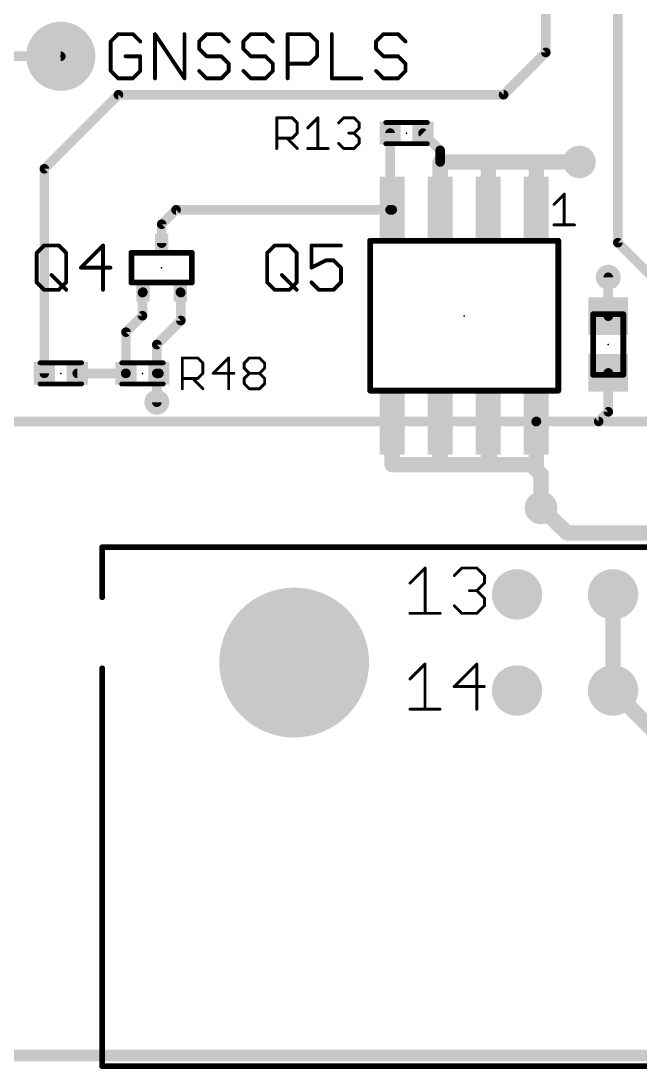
# Model space of a CAD drawing. Extents: x -18 to 144, y -21 to 125.
# Drawn here: x 28.16 to 44.53, y 0.15 to 27.86 of the extents above; entities that cross this region are included whole.
import ezdxf

# ---------------------------------------------------------------- set-up
doc = ezdxf.new("R2010")
doc.units = 0
for name, color, linetype in [('1', 251, 'CONTINUOUS'), ('15', 251, 'CONTINUOUS'), ('16', 175, 'CONTINUOUS'), ('17', 1, 'CONTINUOUS'), ('18', 82, 'CONTINUOUS'), ('2', 82, 'CONTINUOUS'), ('21', 253, 'CONTINUOUS'), ('23', 7, 'CONTINUOUS'), ('25', 253, 'CONTINUOUS'), ('27', 251, 'CONTINUOUS')]:
    doc.layers.add(name, color=color, linetype=linetype)

# ---------------------------------------------------------------- blocks, each defined once
blk = doc.blocks.new('RECT')
blk.add_solid([(-0.5, -0.5), (0.5, -0.5), (-0.5, 0.5), (0.5, 0.5)])
blk = doc.blocks.new('ROUNDP')
at = {"const_width": 0.5}
blk.add_lwpolyline([(0, -0.25, 1), (0, 0.25, 1), (0, -0.25)], format="xyb", dxfattribs=at)
blk = doc.blocks.new('ROUNDV')
at = {"const_width": 0.5}
blk.add_lwpolyline([(0, -0.25, 1), (0, 0.25, 1), (0, -0.25)], format="xyb", dxfattribs=at)

msp = doc.modelspace()

# ---------------------------------------------------------------- linework, layer by layer
at = {"layer": '1'}
for points, const_width in [([(42.037, 27.0256), (42.037, 29.464)], 0.254), ([(40.9194, 25.908), (42.037, 27.0256)], 0.254), ([(27.8892, 26.924), (29.21, 26.924)], 0.254), ([(28.775, 23.949), (30.734, 25.908)], 0.254), ([(30.734, 25.908), (40.9194, 25.908)], 0.254), ([(37.919, 24.892), (37.919, 22.866)], 0.254), ([(39.243, 24.438), (38.789, 24.892)], 0.254), ([(39.243, 24.13), (39.243, 24.438)], 0.254), ([(39.243, 22.866), (39.243, 24.13)], 0.4064), ([(39.243, 24.13), (40.513, 24.13)], 0.4064), ([(40.513, 22.866), (40.513, 24.13)], 0.4064), ([(40.513, 24.13), (41.783, 24.13)], 0.4064), ([(41.783, 22.866), (41.783, 24.13)], 0.4064), ([(41.783, 24.13), (42.926, 24.13)], 0.4064), ([(28.775, 18.542), (28.775, 23.949)], 0.254), ([(31.877, 22.485), (32.258, 22.866)], 0.254), ([(32.258, 22.866), (37.973, 22.866)], 0.254), ([(37.919, 22.866), (37.973, 22.866)], 0.254), ([(31.877, 21.9837), (31.877, 22.485)], 0.254), ([(43.688, 20.054), (43.688, 21.082)], 0.254), ([(31.369, 20.6756), (31.3817, 20.6883)], 0.254), ([(31.369, 20.066), (31.369, 20.6756)], 0.254), ([(32.385, 20.6756), (32.3723, 20.6883)], 0.254), ([(32.385, 19.939), (32.385, 20.6756)], 0.254), ([(30.934, 19.631), (31.369, 20.066)], 0.254), ([(31.75, 19.304), (32.385, 19.939)], 0.254), ([(30.934, 18.542), (30.934, 19.631)], 0.254), ([(31.75, 18.542), (31.75, 19.304)], 0.254), ([(29.645, 18.542), (30.934, 18.542)], 0.254), ([(30.934, 18.542), (30.9245, 18.542)], 0.254), ([(31.804, 18.542), (31.75, 18.542)], 0.254), ([(31.75, 18.542), (31.75, 17.78)], 0.254), ([(43.688, 18.554), (43.688, 17.526)], 0.254), ([(37.973, 17.266), (37.973, 16.129)], 0.4064), ([(39.243, 17.266), (39.243, 16.129)], 0.4064), ([(40.5384, 17.266), (40.513, 17.266)], 0.4064), ([(40.513, 17.266), (40.513, 16.129)], 0.4064), ([(40.5384, 16.129), (40.5384, 17.266)], 0.4064), ([(41.783, 16.129), (41.783, 17.266)], 0.4064), ([(43.688, 17.526), (43.434, 17.272)], 0.254), ([(41.789, 17.272), (41.783, 17.266)], 0.254), ([(43.434, 17.272), (41.789, 17.272)], 0.254), ([(37.973, 16.129), (39.243, 16.129)], 0.4064), ([(39.243, 16.129), (40.5384, 16.129)], 0.4064), ([(40.513, 16.129), (41.656, 16.129)], 0.4064), ([(41.656, 16.129), (41.783, 16.129)], 0.4064), ([(41.91, 15.875), (41.656, 16.129)], 0.4064), ([(41.91, 14.986), (41.91, 15.875)], 0.4064)]:
    msp.add_lwpolyline(points, dxfattribs=dict(at, const_width=const_width))
for points, const_width in [([(42.0819, 26.9807, 1), (41.9921, 27.0705)], 0.127), ([(29.21, 26.8605, 1), (29.21, 26.9875)], 0.127), ([(41.9735, 27.0256, 1), (42.1005, 27.0256)], 0.127), ([(30.734, 25.9715, 1), (30.734, 25.8445)], 0.127), ([(30.7789, 25.8631, 1), (30.6891, 25.9529)], 0.127), ([(40.8745, 25.9529, 1), (40.9643, 25.8631)], 0.127), ([(40.9194, 25.8445, 1), (40.9194, 25.9715)], 0.127), ([(37.9825, 24.892, 1), (37.8555, 24.892)], 0.127), ([(38.8339, 24.9369, 1), (38.7441, 24.8471)], 0.127), ([(39.3065, 24.438, 1), (39.1795, 24.438)], 0.127), ([(39.1981, 24.3931, 1), (39.2879, 24.4829)], 0.127), ([(39.3446, 24.13, 1), (39.1414, 24.13)], 0.2032), ([(39.243, 24.2316, 1), (39.243, 24.0284)], 0.2032), ([(39.1795, 24.13, 1), (39.3065, 24.13)], 0.127), ([(40.6146, 24.13, 1), (40.4114, 24.13)], 0.2032), ([(40.513, 24.2316, 1), (40.513, 24.0284)], 0.2032), ([(40.513, 24.0284, 1), (40.513, 24.2316)], 0.2032), ([(41.8846, 24.13, 1), (41.6814, 24.13)], 0.2032), ([(41.783, 24.2316, 1), (41.783, 24.0284)], 0.2032), ([(41.783, 24.0284, 1), (41.783, 24.2316)], 0.2032), ([(42.926, 24.0284, 1), (42.926, 24.2316)], 0.2032), ([(28.8385, 23.949, 1), (28.7115, 23.949)], 0.127), ([(28.7301, 23.9939, 1), (28.8199, 23.9041)], 0.127), ([(32.258, 22.9295, 1), (32.258, 22.8025)], 0.127), ([(32.3029, 22.8211, 1), (32.2131, 22.9109)], 0.127), ([(37.919, 22.9295, 1), (37.919, 22.8025)], 0.127), ([(37.8555, 22.866, 1), (37.9825, 22.866)], 0.127), ([(37.973, 22.8025, 1), (37.973, 22.9295)], 0.127), ([(37.973, 22.8025, 1), (37.973, 22.9295)], 0.127), ([(39.1414, 22.866, 1), (39.3446, 22.866)], 0.2032), ([(40.4114, 22.866, 1), (40.6146, 22.866)], 0.2032), ([(41.6814, 22.866, 1), (41.8846, 22.866)], 0.2032), ([(31.9405, 22.485, 1), (31.8135, 22.485)], 0.127), ([(31.8321, 22.5299, 1), (31.9219, 22.4401)], 0.127), ([(31.8135, 21.9837, 1), (31.9405, 21.9837)], 0.127), ([(43.7515, 21.082, 1), (43.6245, 21.082)], 0.127), ([(31.4325, 20.6756, 1), (31.3055, 20.6756)], 0.127), ([(31.3241, 20.7205, 1), (31.4139, 20.6307)], 0.127), ([(31.4266, 20.6434, 1), (31.3368, 20.7332)], 0.127), ([(32.4172, 20.7332, 1), (32.3274, 20.6434)], 0.127), ([(32.4485, 20.6756, 1), (32.3215, 20.6756)], 0.127), ([(32.3401, 20.6307, 1), (32.4299, 20.7205)], 0.127), ([(31.3055, 20.066, 1), (31.4325, 20.066)], 0.127), ([(31.4139, 20.0211, 1), (31.3241, 20.1109)], 0.127), ([(32.3215, 19.939, 1), (32.4485, 19.939)], 0.127), ([(32.4299, 19.8941, 1), (32.3401, 19.9839)], 0.127), ([(43.6245, 20.054, 1), (43.7515, 20.054)], 0.127), ([(30.9975, 19.631, 1), (30.8705, 19.631)], 0.127), ([(30.8891, 19.6759, 1), (30.9789, 19.5861)], 0.127), ([(31.8135, 19.304, 1), (31.6865, 19.304)], 0.127), ([(31.7051, 19.3489, 1), (31.7949, 19.2591)], 0.127), ([(28.7115, 18.542, 1), (28.8385, 18.542)], 0.127), ([(29.645, 18.6055, 1), (29.645, 18.4785)], 0.127), ([(30.9245, 18.6055, 1), (30.9245, 18.4785)], 0.127), ([(30.8705, 18.542, 1), (30.9975, 18.542)], 0.127), ([(30.934, 18.4785, 1), (30.934, 18.6055)], 0.127), ([(30.934, 18.4785, 1), (30.934, 18.6055)], 0.127), ([(31.75, 18.6055, 1), (31.75, 18.4785)], 0.127), ([(31.8135, 18.542, 1), (31.6865, 18.542)], 0.127), ([(31.6865, 18.542, 1), (31.8135, 18.542)], 0.127), ([(31.804, 18.4785, 1), (31.804, 18.6055)], 0.127), ([(43.7515, 18.554, 1), (43.6245, 18.554)], 0.127), ([(31.6865, 17.78, 1), (31.8135, 17.78)], 0.127), ([(38.0746, 17.266, 1), (37.8714, 17.266)], 0.2032), ([(39.3446, 17.266, 1), (39.1414, 17.266)], 0.2032), ([(40.513, 17.3676, 1), (40.513, 17.1644)], 0.2032), ([(40.6146, 17.266, 1), (40.4114, 17.266)], 0.2032), ([(40.64, 17.266, 1), (40.4368, 17.266)], 0.2032), ([(40.5384, 17.1644, 1), (40.5384, 17.3676)], 0.2032), ([(41.8846, 17.266, 1), (41.6814, 17.266)], 0.2032), ([(43.6245, 17.526, 1), (43.7515, 17.526)], 0.127), ([(43.7329, 17.4811, 1), (43.6431, 17.5709)], 0.127), ([(41.7381, 17.3109, 1), (41.8279, 17.2211)], 0.127), ([(41.789, 17.3355, 1), (41.789, 17.2085)], 0.127), ([(41.8339, 17.2271, 1), (41.7441, 17.3169)], 0.127), ([(43.3891, 17.3169, 1), (43.4789, 17.2271)], 0.127), ([(43.434, 17.2085, 1), (43.434, 17.3355)], 0.127), ([(37.973, 16.2306, 1), (37.973, 16.0274)], 0.2032), ([(37.8714, 16.129, 1), (38.0746, 16.129)], 0.2032), ([(39.243, 16.2306, 1), (39.243, 16.0274)], 0.2032), ([(39.1414, 16.129, 1), (39.3446, 16.129)], 0.2032), ([(39.243, 16.0274, 1), (39.243, 16.2306)], 0.2032), ([(40.513, 16.2306, 1), (40.513, 16.0274)], 0.2032), ([(40.4114, 16.129, 1), (40.6146, 16.129)], 0.2032), ([(40.4368, 16.129, 1), (40.64, 16.129)], 0.2032), ([(40.5384, 16.0274, 1), (40.5384, 16.2306)], 0.2032), ([(41.656, 16.2306, 1), (41.656, 16.0274)], 0.2032), ([(41.7278, 16.2008, 1), (41.5842, 16.0572)], 0.2032), ([(41.656, 16.0274, 1), (41.656, 16.2306)], 0.2032), ([(41.6814, 16.129, 1), (41.8846, 16.129)], 0.2032), ([(41.783, 16.0274, 1), (41.783, 16.2306)], 0.2032), ([(42.0116, 15.875, 1), (41.8084, 15.875)], 0.2032), ([(41.8382, 15.8032, 1), (41.9818, 15.9468)], 0.2032), ([(41.8084, 14.986, 1), (42.0116, 14.986)], 0.2032)]:
    msp.add_lwpolyline(points, format="xyb", dxfattribs=dict(at, const_width=const_width))
at = {"layer": '15'}
for points, const_width in [([(7.62, 17.272), (58.42, 17.272)], 0.254), ([(42.5958, 14.3256), (41.91, 14.986)], 0.4064), ([(53.975, 14.3256), (42.5958, 14.3256)], 0.4064)]:
    msp.add_lwpolyline(points, dxfattribs=dict(at, const_width=const_width))
at = {"layer": '15', "const_width": 0.2032}
for points in [[(41.9805, 15.0592, 1), (41.8395, 14.9128)], [(42.5958, 14.4272, 1), (42.5958, 14.224)], [(42.5253, 14.2524, 1), (42.6663, 14.3988)]]:
    msp.add_lwpolyline(points, format="xyb", dxfattribs=at)
at = {"layer": '16'}
for points, const_width in [([(43.942, 36.068), (43.942, 21.9964)], 0.254), ([(43.942, 21.9964), (48.9204, 17.018)], 0.254), ([(43.815, 10.16), (43.815, 12.7)], 0.4064), ([(45.339, 8.636), (43.815, 10.16)], 0.4064)]:
    msp.add_lwpolyline(points, dxfattribs=dict(at, const_width=const_width))
for points, const_width in [([(43.9869, 22.0413, 1), (43.8971, 21.9515)], 0.127), ([(43.8785, 21.9964, 1), (44.0055, 21.9964)], 0.127), ([(43.9166, 12.7, 1), (43.7134, 12.7)], 0.2032), ([(43.7134, 10.16, 1), (43.9166, 10.16)], 0.2032), ([(43.8868, 10.2318, 1), (43.7432, 10.0882)], 0.2032)]:
    msp.add_lwpolyline(points, format="xyb", dxfattribs=dict(at, const_width=const_width))
at = {"layer": '2', "const_width": 0.3048}
msp.add_lwpolyline([(97.282, 0.508), (0.508, 0.508)], dxfattribs=at)
at = {"layer": '21'}
for points, const_width in [([(30.7257, 27.5092), (30.5308, 27.3143)], 0.1016), ([(31.1155, 27.5092), (30.7257, 27.5092)], 0.1016), ([(31.3104, 27.3143), (31.1155, 27.5092)], 0.1016), ([(31.7002, 26.3398), (31.7002, 27.5092)], 0.1016), ([(31.7002, 27.5092), (32.4798, 26.3398)], 0.1016), ([(32.4798, 26.3398), (32.4798, 27.5092)], 0.1016), ([(33.0645, 27.5092), (32.8696, 27.3143)], 0.1016), ([(33.4543, 27.5092), (33.0645, 27.5092)], 0.1016), ([(33.6492, 27.3143), (33.4543, 27.5092)], 0.1016), ([(34.2339, 27.5092), (34.039, 27.3143)], 0.1016), ([(34.6237, 27.5092), (34.2339, 27.5092)], 0.1016), ([(34.8186, 27.3143), (34.6237, 27.5092)], 0.1016), ([(35.2084, 26.3398), (35.2084, 27.5092)], 0.1016), ([(35.2084, 27.5092), (35.7931, 27.5092)], 0.1016), ([(35.7931, 27.5092), (35.988, 27.3143)], 0.1016), ([(36.3778, 27.5092), (36.3778, 26.3398)], 0.1016), ([(37.7421, 27.5092), (37.5472, 27.3143)], 0.1016), ([(38.1319, 27.5092), (37.7421, 27.5092)], 0.1016), ([(38.3268, 27.3143), (38.1319, 27.5092)], 0.1016), ([(30.5308, 27.3143), (30.5308, 26.5347)], 0.1016), ([(32.8696, 27.3143), (32.8696, 27.1194)], 0.1016), ([(32.8696, 27.1194), (33.0645, 26.9245)], 0.1016), ([(34.039, 27.3143), (34.039, 27.1194)], 0.1016), ([(34.039, 27.1194), (34.2339, 26.9245)], 0.1016), ([(35.988, 27.3143), (35.988, 26.9245)], 0.1016), ([(37.5472, 27.3143), (37.5472, 27.1194)], 0.1016), ([(37.5472, 27.1194), (37.7421, 26.9245)], 0.1016), ([(31.3104, 26.9245), (30.9206, 26.9245)], 0.1016), ([(31.3104, 26.5347), (31.3104, 26.9245)], 0.1016), ([(33.0645, 26.9245), (33.4543, 26.9245)], 0.1016), ([(33.4543, 26.9245), (33.6492, 26.7296)], 0.1016), ([(34.2339, 26.9245), (34.6237, 26.9245)], 0.1016), ([(34.6237, 26.9245), (34.8186, 26.7296)], 0.1016), ([(35.988, 26.9245), (35.7931, 26.7296)], 0.1016), ([(37.7421, 26.9245), (38.1319, 26.9245)], 0.1016), ([(38.1319, 26.9245), (38.3268, 26.7296)], 0.1016), ([(33.6492, 26.7296), (33.6492, 26.5347)], 0.1016), ([(34.8186, 26.7296), (34.8186, 26.5347)], 0.1016), ([(35.7931, 26.7296), (35.2084, 26.7296)], 0.1016), ([(38.3268, 26.7296), (38.3268, 26.5347)], 0.1016), ([(30.5308, 26.5347), (30.7257, 26.3398)], 0.1016), ([(30.7257, 26.3398), (31.1155, 26.3398)], 0.1016), ([(31.1155, 26.3398), (31.3104, 26.5347)], 0.1016), ([(33.0645, 26.3398), (32.8696, 26.5347)], 0.1016), ([(33.4543, 26.3398), (33.0645, 26.3398)], 0.1016), ([(33.6492, 26.5347), (33.4543, 26.3398)], 0.1016), ([(34.2339, 26.3398), (34.039, 26.5347)], 0.1016), ([(34.6237, 26.3398), (34.2339, 26.3398)], 0.1016), ([(34.8186, 26.5347), (34.6237, 26.3398)], 0.1016), ([(36.3778, 26.3398), (37.1574, 26.3398)], 0.1016), ([(37.7421, 26.3398), (37.5472, 26.5347)], 0.1016), ([(38.1319, 26.3398), (37.7421, 26.3398)], 0.1016), ([(38.3268, 26.5347), (38.1319, 26.3398)], 0.1016), ([(37.804, 25.172), (38.904, 25.172)], 0.127), ([(37.804, 24.612), (38.904, 24.612)], 0.127), ([(42.2529, 23.0086), (42.5241, 23.2798)], 0.0762), ([(42.5241, 23.2798), (42.5241, 22.4663)], 0.0762), ([(42.2529, 22.4663), (42.7952, 22.4663)], 0.0762), ([(37.3888, 22.0472), (37.3888, 18.0848)], 0.1524), ([(42.3672, 22.0472), (37.3888, 22.0472)], 0.1524), ([(42.3672, 18.0848), (42.3672, 22.0472)], 0.1524), ([(32.6771, 21.7297), (31.0769, 21.7297)], 0.1524), ([(31.0769, 21.7297), (31.0769, 20.9423)], 0.1524), ([(32.6771, 20.9423), (32.6771, 21.7297)], 0.1524), ([(31.0769, 20.9423), (32.6771, 20.9423)], 0.1524), ([(44.088, 20.104), (43.288, 20.104)], 0.1524), ([(43.288, 20.104), (43.288, 18.504)], 0.1524), ([(44.088, 18.504), (44.088, 20.104)], 0.1524), ([(29.76, 18.822), (28.66, 18.822)], 0.127), ([(31.919, 18.822), (30.819, 18.822)], 0.127), ([(43.288, 18.504), (44.088, 18.504)], 0.1524), ([(29.76, 18.262), (28.66, 18.262)], 0.127), ([(31.919, 18.262), (30.819, 18.262)], 0.127), ([(37.3888, 18.0848), (42.3672, 18.0848)], 0.1524), ([(67.4878, 13.9446), (30.3022, 13.9446)], 0.1524), ([(30.3022, 13.9446), (30.3022, 12.6238)], 0.1524), ([(38.4446, 12.9972), (38.8437, 13.3962)], 0.0762), ([(38.8437, 13.3962), (38.8437, 12.1991)], 0.0762), ([(39.6162, 13.1967), (39.8157, 13.3962)], 0.0762), ([(39.8157, 13.3962), (40.2147, 13.3962)], 0.0762), ([(40.2147, 13.3962), (40.4142, 13.1967)], 0.0762), ([(40.4142, 12.9972), (40.2147, 12.7977)], 0.0762), ([(40.4142, 13.1967), (40.4142, 12.9972)], 0.0762), ([(40.2147, 12.7977), (40.0152, 12.7977)], 0.0762), ([(40.2147, 12.7977), (40.4142, 12.5981)], 0.0762), ([(40.4142, 12.5981), (40.4142, 12.3986)], 0.0762), ([(38.4446, 12.1991), (39.2427, 12.1991)], 0.0762), ([(39.8157, 12.1991), (39.6162, 12.3986)], 0.0762), ([(40.2147, 12.1991), (39.8157, 12.1991)], 0.0762), ([(40.4142, 12.3986), (40.2147, 12.1991)], 0.0762), ([(30.3022, 10.7442), (30.3022, 0.2286)], 0.1524), ([(38.4433, 10.4614), (38.8417, 10.8598)], 0.0762), ([(38.8417, 10.8598), (38.8417, 9.6645)], 0.0762), ([(40.2108, 10.8598), (39.6131, 10.2621)], 0.0762), ([(40.2108, 9.6645), (40.2108, 10.8598)], 0.0762), ([(39.6131, 10.2621), (40.41, 10.2621)], 0.0762), ([(38.4433, 9.6645), (39.2402, 9.6645)], 0.0762), ([(30.3022, 0.2286), (67.4878, 0.2286)], 0.1524)]:
    msp.add_lwpolyline(points, dxfattribs=dict(at, const_width=const_width))
for points, const_width in [([(30.7257, 27.5346, 1), (30.7257, 27.4838)], 0.0508), ([(30.7437, 27.4912, 1), (30.7077, 27.5272)], 0.0508), ([(31.1335, 27.5272, 1), (31.0975, 27.4912)], 0.0508), ([(31.1155, 27.4838, 1), (31.1155, 27.5346)], 0.0508), ([(31.7256, 27.5092, 1), (31.6748, 27.5092)], 0.0508), ([(31.7213, 27.5233, 1), (31.6791, 27.4951)], 0.0508), ([(32.5052, 27.5092, 1), (32.4544, 27.5092)], 0.0508), ([(33.0645, 27.5346, 1), (33.0645, 27.4838)], 0.0508), ([(33.0825, 27.4912, 1), (33.0465, 27.5272)], 0.0508), ([(33.4723, 27.5272, 1), (33.4363, 27.4912)], 0.0508), ([(33.4543, 27.4838, 1), (33.4543, 27.5346)], 0.0508), ([(34.2339, 27.5346, 1), (34.2339, 27.4838)], 0.0508), ([(34.2518, 27.4912, 1), (34.2159, 27.5272)], 0.0508), ([(34.6416, 27.5272, 1), (34.6057, 27.4912)], 0.0508), ([(34.6237, 27.4838, 1), (34.6237, 27.5346)], 0.0508), ([(35.2338, 27.5092, 1), (35.183, 27.5092)], 0.0508), ([(35.2084, 27.5346, 1), (35.2084, 27.4838)], 0.0508), ([(35.811, 27.5272, 1), (35.7751, 27.4912)], 0.0508), ([(35.7931, 27.4838, 1), (35.7931, 27.5346)], 0.0508), ([(36.4032, 27.5092, 1), (36.3524, 27.5092)], 0.0508), ([(37.7421, 27.5346, 1), (37.7421, 27.4838)], 0.0508), ([(37.76, 27.4912, 1), (37.7241, 27.5272)], 0.0508), ([(38.1498, 27.5272, 1), (38.1139, 27.4912)], 0.0508), ([(38.1319, 27.4838, 1), (38.1319, 27.5346)], 0.0508), ([(30.5128, 27.3323, 1), (30.5488, 27.2963)], 0.0508), ([(30.5562, 27.3143, 1), (30.5054, 27.3143)], 0.0508), ([(31.2924, 27.2963, 1), (31.3284, 27.3323)], 0.0508), ([(32.8516, 27.3323, 1), (32.8876, 27.2963)], 0.0508), ([(32.8876, 27.1374, 1), (32.8516, 27.1014)], 0.0508), ([(32.895, 27.3143, 1), (32.8442, 27.3143)], 0.0508), ([(33.6312, 27.2963, 1), (33.6672, 27.3323)], 0.0508), ([(34.021, 27.3323, 1), (34.057, 27.2963)], 0.0508), ([(34.057, 27.1374, 1), (34.021, 27.1014)], 0.0508), ([(34.0644, 27.3143, 1), (34.0136, 27.3143)], 0.0508), ([(34.8006, 27.2963, 1), (34.8365, 27.3323)], 0.0508), ([(36.0134, 27.3143, 1), (35.9626, 27.3143)], 0.0508), ([(35.97, 27.2963, 1), (36.0059, 27.3323)], 0.0508), ([(37.5292, 27.3323, 1), (37.5651, 27.2963)], 0.0508), ([(37.5651, 27.1374, 1), (37.5292, 27.1014)], 0.0508), ([(37.5726, 27.3143, 1), (37.5218, 27.3143)], 0.0508), ([(38.3088, 27.2963, 1), (38.3447, 27.3323)], 0.0508), ([(30.9206, 26.9499, 1), (30.9206, 26.8991)], 0.0508), ([(31.3358, 26.9245, 1), (31.285, 26.9245)], 0.0508), ([(31.3104, 26.8991, 1), (31.3104, 26.9499)], 0.0508), ([(32.8442, 27.1194, 1), (32.895, 27.1194)], 0.0508), ([(33.0645, 26.9499, 1), (33.0645, 26.8991)], 0.0508), ([(33.0465, 26.9065, 1), (33.0825, 26.9425)], 0.0508), ([(33.4723, 26.9425, 1), (33.4363, 26.9065)], 0.0508), ([(33.4543, 26.8991, 1), (33.4543, 26.9499)], 0.0508), ([(34.0136, 27.1194, 1), (34.0644, 27.1194)], 0.0508), ([(34.2339, 26.9499, 1), (34.2339, 26.8991)], 0.0508), ([(34.2159, 26.9065, 1), (34.2518, 26.9425)], 0.0508), ([(34.6416, 26.9425, 1), (34.6057, 26.9065)], 0.0508), ([(34.6237, 26.8991, 1), (34.6237, 26.9499)], 0.0508), ([(35.9626, 26.9245, 1), (36.0134, 26.9245)], 0.0508), ([(36.0059, 26.9065, 1), (35.97, 26.9425)], 0.0508), ([(37.5218, 27.1194, 1), (37.5726, 27.1194)], 0.0508), ([(37.7421, 26.9499, 1), (37.7421, 26.8991)], 0.0508), ([(37.7241, 26.9065, 1), (37.76, 26.9425)], 0.0508), ([(38.1498, 26.9425, 1), (38.1139, 26.9065)], 0.0508), ([(38.1319, 26.8991, 1), (38.1319, 26.9499)], 0.0508), ([(33.6746, 26.7296, 1), (33.6238, 26.7296)], 0.0508), ([(33.6312, 26.7116, 1), (33.6672, 26.7476)], 0.0508), ([(34.844, 26.7296, 1), (34.7932, 26.7296)], 0.0508), ([(34.8006, 26.7116, 1), (34.8365, 26.7476)], 0.0508), ([(35.2084, 26.755, 1), (35.2084, 26.7042)], 0.0508), ([(35.7751, 26.7476, 1), (35.811, 26.7116)], 0.0508), ([(35.7931, 26.7042, 1), (35.7931, 26.755)], 0.0508), ([(38.3522, 26.7296, 1), (38.3014, 26.7296)], 0.0508), ([(38.3088, 26.7116, 1), (38.3447, 26.7476)], 0.0508), ([(30.5488, 26.5527, 1), (30.5128, 26.5167)], 0.0508), ([(30.5054, 26.5347, 1), (30.5562, 26.5347)], 0.0508), ([(30.7257, 26.3652, 1), (30.7257, 26.3144)], 0.0508), ([(30.7077, 26.3218, 1), (30.7437, 26.3578)], 0.0508), ([(31.0975, 26.3578, 1), (31.1335, 26.3218)], 0.0508), ([(31.1155, 26.3144, 1), (31.1155, 26.3652)], 0.0508), ([(31.285, 26.5347, 1), (31.3358, 26.5347)], 0.0508), ([(31.3284, 26.5167, 1), (31.2924, 26.5527)], 0.0508), ([(31.6748, 26.3398, 1), (31.7256, 26.3398)], 0.0508), ([(32.4544, 26.3398, 1), (32.5052, 26.3398)], 0.0508), ([(32.4587, 26.3257, 1), (32.5009, 26.3539)], 0.0508), ([(32.8876, 26.5527, 1), (32.8516, 26.5167)], 0.0508), ([(33.0645, 26.3652, 1), (33.0645, 26.3144)], 0.0508), ([(33.0465, 26.3218, 1), (33.0825, 26.3578)], 0.0508), ([(33.4363, 26.3578, 1), (33.4723, 26.3218)], 0.0508), ([(33.4543, 26.3144, 1), (33.4543, 26.3652)], 0.0508), ([(33.6238, 26.5347, 1), (33.6746, 26.5347)], 0.0508), ([(33.6672, 26.5167, 1), (33.6312, 26.5527)], 0.0508), ([(34.057, 26.5527, 1), (34.021, 26.5167)], 0.0508), ([(34.2339, 26.3652, 1), (34.2339, 26.3144)], 0.0508), ([(34.2159, 26.3218, 1), (34.2518, 26.3578)], 0.0508), ([(34.6057, 26.3578, 1), (34.6416, 26.3218)], 0.0508), ([(34.6237, 26.3144, 1), (34.6237, 26.3652)], 0.0508), ([(34.7932, 26.5347, 1), (34.844, 26.5347)], 0.0508), ([(34.8365, 26.5167, 1), (34.8006, 26.5527)], 0.0508), ([(35.183, 26.3398, 1), (35.2338, 26.3398)], 0.0508), ([(36.3778, 26.3652, 1), (36.3778, 26.3144)], 0.0508), ([(36.3524, 26.3398, 1), (36.4032, 26.3398)], 0.0508), ([(37.1574, 26.3144, 1), (37.1574, 26.3652)], 0.0508), ([(37.5651, 26.5527, 1), (37.5292, 26.5167)], 0.0508), ([(37.7421, 26.3652, 1), (37.7421, 26.3144)], 0.0508), ([(37.7241, 26.3218, 1), (37.76, 26.3578)], 0.0508), ([(38.1139, 26.3578, 1), (38.1498, 26.3218)], 0.0508), ([(38.1319, 26.3144, 1), (38.1319, 26.3652)], 0.0508), ([(38.3014, 26.5347, 1), (38.3522, 26.5347)], 0.0508), ([(38.3447, 26.5167, 1), (38.3088, 26.5527)], 0.0508), ([(37.804, 25.2037, 1), (37.804, 25.1403)], 0.0635), ([(38.904, 25.1403, 1), (38.904, 25.2037)], 0.0635), ([(37.804, 24.6438, 1), (37.804, 24.5803)], 0.0635), ([(38.904, 24.5803, 1), (38.904, 24.6438)], 0.0635), ([(42.5431, 23.2798, 1), (42.505, 23.2798)], 0.0381), ([(42.5375, 23.2663, 1), (42.5106, 23.2933)], 0.0381), ([(42.2394, 23.0221, 1), (42.2664, 22.9952)], 0.0381), ([(42.2529, 22.4854, 1), (42.2529, 22.4473)], 0.0381), ([(42.505, 22.4663, 1), (42.5431, 22.4663)], 0.0381), ([(42.7952, 22.4473, 1), (42.7952, 22.4854)], 0.0381), ([(37.4269, 22.0472, 1), (37.3507, 22.0472)], 0.0762), ([(37.3888, 22.0853, 1), (37.3888, 22.0091)], 0.0762), ([(42.4053, 22.0472, 1), (42.3291, 22.0472)], 0.0762), ([(42.3672, 22.0091, 1), (42.3672, 22.0853)], 0.0762), ([(31.0769, 21.7678, 1), (31.0769, 21.6916)], 0.0762), ([(31.115, 21.7297, 1), (31.0388, 21.7297)], 0.0762), ([(32.7152, 21.7297, 1), (32.639, 21.7297)], 0.0762), ([(32.6771, 21.6916, 1), (32.6771, 21.7678)], 0.0762), ([(31.0769, 20.9804, 1), (31.0769, 20.9042)], 0.0762), ([(31.0388, 20.9423, 1), (31.115, 20.9423)], 0.0762), ([(32.639, 20.9423, 1), (32.7152, 20.9423)], 0.0762), ([(32.6771, 20.9042, 1), (32.6771, 20.9804)], 0.0762), ([(43.288, 20.1421, 1), (43.288, 20.0659)], 0.0762), ([(43.3261, 20.104, 1), (43.2499, 20.104)], 0.0762), ([(44.1261, 20.104, 1), (44.0499, 20.104)], 0.0762), ([(44.088, 20.0659, 1), (44.088, 20.1421)], 0.0762), ([(28.66, 18.8537, 1), (28.66, 18.7903)], 0.0635), ([(29.76, 18.7903, 1), (29.76, 18.8537)], 0.0635), ([(30.819, 18.8537, 1), (30.819, 18.7903)], 0.0635), ([(31.919, 18.7903, 1), (31.919, 18.8537)], 0.0635), ([(43.288, 18.5421, 1), (43.288, 18.4659)], 0.0762), ([(44.088, 18.4659, 1), (44.088, 18.5421)], 0.0762), ([(28.66, 18.2937, 1), (28.66, 18.2303)], 0.0635), ([(29.76, 18.2303, 1), (29.76, 18.2937)], 0.0635), ([(30.819, 18.2937, 1), (30.819, 18.2303)], 0.0635), ([(31.919, 18.2303, 1), (31.919, 18.2937)], 0.0635), ([(43.2499, 18.504, 1), (43.3261, 18.504)], 0.0762), ([(44.0499, 18.504, 1), (44.1261, 18.504)], 0.0762), ([(37.3888, 18.1229, 1), (37.3888, 18.0467)], 0.0762), ([(37.3507, 18.0848, 1), (37.4269, 18.0848)], 0.0762), ([(42.3291, 18.0848, 1), (42.4053, 18.0848)], 0.0762), ([(42.3672, 18.0467, 1), (42.3672, 18.1229)], 0.0762), ([(30.3022, 13.9827, 1), (30.3022, 13.9065)], 0.0762), ([(30.3403, 13.9446, 1), (30.2641, 13.9446)], 0.0762), ([(38.8627, 13.3962, 1), (38.8246, 13.3962)], 0.0381), ([(38.8571, 13.3828, 1), (38.8302, 13.4097)], 0.0381), ([(39.8157, 13.4153, 1), (39.8157, 13.3772)], 0.0381), ([(39.8291, 13.3828, 1), (39.8022, 13.4097)], 0.0381), ([(40.2282, 13.4097, 1), (40.2012, 13.3828)], 0.0381), ([(40.2147, 13.3772, 1), (40.2147, 13.4153)], 0.0381), ([(38.4311, 13.0107, 1), (38.4581, 12.9837)], 0.0381), ([(39.6027, 13.2102, 1), (39.6296, 13.1832)], 0.0381), ([(40.4333, 13.1967, 1), (40.3952, 13.1967)], 0.0381), ([(40.4008, 13.1832, 1), (40.4277, 13.2102)], 0.0381), ([(40.4277, 12.9837, 1), (40.4008, 13.0107)], 0.0381), ([(40.0152, 12.8167, 1), (40.0152, 12.7786)], 0.0381), ([(40.2282, 12.8111, 1), (40.2012, 12.7842)], 0.0381), ([(40.2012, 12.8111, 1), (40.2282, 12.7842)], 0.0381), ([(40.2147, 12.7786, 1), (40.2147, 12.8167)], 0.0381), ([(40.3952, 12.9972, 1), (40.4333, 12.9972)], 0.0381), ([(30.2641, 12.6238, 1), (30.3403, 12.6238)], 0.0762), ([(40.4333, 12.5981, 1), (40.3952, 12.5981)], 0.0381), ([(40.4008, 12.5847, 1), (40.4277, 12.6116)], 0.0381), ([(38.4446, 12.2181, 1), (38.4446, 12.18)], 0.0381), ([(38.8246, 12.1991, 1), (38.8627, 12.1991)], 0.0381), ([(39.2427, 12.18, 1), (39.2427, 12.2181)], 0.0381), ([(39.6296, 12.4121, 1), (39.6027, 12.3851)], 0.0381), ([(39.8157, 12.2181, 1), (39.8157, 12.18)], 0.0381), ([(39.8022, 12.1856, 1), (39.8291, 12.2126)], 0.0381), ([(40.2012, 12.2126, 1), (40.2282, 12.1856)], 0.0381), ([(40.2147, 12.18, 1), (40.2147, 12.2181)], 0.0381), ([(40.3952, 12.3986, 1), (40.4333, 12.3986)], 0.0381), ([(40.4277, 12.3851, 1), (40.4008, 12.4121)], 0.0381), ([(30.3403, 10.7442, 1), (30.2641, 10.7442)], 0.0762), ([(38.8608, 10.8598, 1), (38.8227, 10.8598)], 0.0381), ([(38.8552, 10.8463, 1), (38.8282, 10.8733)], 0.0381), ([(40.2299, 10.8598, 1), (40.1918, 10.8598)], 0.0381), ([(40.2243, 10.8463, 1), (40.1973, 10.8733)], 0.0381), ([(38.4298, 10.4748, 1), (38.4567, 10.4479)], 0.0381), ([(39.6131, 10.2812, 1), (39.6131, 10.2431)], 0.0381), ([(39.5997, 10.2756, 1), (39.6266, 10.2487)], 0.0381), ([(40.41, 10.2431, 1), (40.41, 10.2812)], 0.0381), ([(38.4433, 9.6835, 1), (38.4433, 9.6454)], 0.0381), ([(39.2402, 9.6454, 1), (39.2402, 9.6835)], 0.0381), ([(38.8227, 9.6645, 1), (38.8608, 9.6645)], 0.0381), ([(40.1918, 9.6645, 1), (40.2299, 9.6645)], 0.0381), ([(30.3022, 0.2667, 1), (30.3022, 0.1905)], 0.0762), ([(30.2641, 0.2286, 1), (30.3403, 0.2286)], 0.0762)]:
    msp.add_lwpolyline(points, format="xyb", dxfattribs=dict(at, const_width=const_width))
at = {"layer": '23'}
for p in [(29.21, 26.924), (38.354, 24.892), (31.877, 21.336), (39.878, 20.066), (43.688, 19.304), (29.21, 18.542), (31.369, 18.542)]:
    msp.add_point(p, dxfattribs=at)
at = {"layer": '25', "const_width": 0.0381}
for points in [[(34.9394, 25.2991, 1), (34.9013, 25.2991)], [(34.9204, 25.3181, 1), (34.9204, 25.28)], [(35.3406, 25.3126, 1), (35.3136, 25.2856)], [(35.3271, 25.28, 1), (35.3271, 25.3181)], [(36.0292, 25.2991, 1), (35.9911, 25.2991)], [(36.0236, 25.2856, 1), (35.9966, 25.3126)], [(36.6931, 25.3181, 1), (36.6931, 25.28)], [(36.7066, 25.2856, 1), (36.6796, 25.3126)], [(36.9777, 25.3126, 1), (36.9508, 25.2856)], [(36.9643, 25.28, 1), (36.9643, 25.3181)], [(35.4817, 25.1635, 1), (35.4436, 25.1635)], [(35.4492, 25.15, 1), (35.4762, 25.177)], [(35.7255, 25.0414, 1), (35.7524, 25.0145)], [(36.544, 25.177, 1), (36.571, 25.15)], [(37.1189, 25.1635, 1), (37.0808, 25.1635)], [(37.0808, 25.0279, 1), (37.1189, 25.0279)], [(37.0864, 25.15, 1), (37.1133, 25.177)], [(37.1133, 25.0145, 1), (37.0864, 25.0414)], [(34.9204, 24.7758, 1), (34.9204, 24.7377)], [(35.205, 24.7702, 1), (35.1781, 24.7433)], [(35.3136, 24.7702, 1), (35.3406, 24.7433)], [(35.3271, 24.7377, 1), (35.3271, 24.7758)], [(35.4436, 24.8923, 1), (35.4817, 24.8923)], [(35.4762, 24.8789, 1), (35.4492, 24.9058)], [(36.571, 24.6347, 1), (36.544, 24.6077)], [(36.8287, 24.9114, 1), (36.8287, 24.8733)], [(36.9777, 24.9058, 1), (36.9508, 24.8789)], [(36.9508, 24.9058, 1), (36.9777, 24.8789)], [(36.9643, 24.8733, 1), (36.9643, 24.9114)], [(37.1189, 24.7568, 1), (37.0808, 24.7568)], [(37.0864, 24.7433, 1), (37.1133, 24.7702)], [(37.1133, 24.6077, 1), (37.0864, 24.6347)], [(34.9013, 24.4856, 1), (34.9394, 24.4856)], [(35.4492, 24.4721, 1), (35.4762, 24.4991)], [(35.7389, 24.5047, 1), (35.7389, 24.4666)], [(35.9911, 24.4856, 1), (36.0292, 24.4856)], [(36.2813, 24.4666, 1), (36.2813, 24.5047)], [(36.6931, 24.5047, 1), (36.6931, 24.4666)], [(36.6796, 24.4721, 1), (36.7066, 24.4991)], [(36.9508, 24.4991, 1), (36.9777, 24.4721)], [(36.9643, 24.4666, 1), (36.9643, 24.5047)], [(37.0808, 24.6212, 1), (37.1189, 24.6212)], [(32.4421, 18.9491, 1), (32.404, 18.9491)], [(32.4231, 18.9681, 1), (32.4231, 18.93)], [(32.8433, 18.9626, 1), (32.8164, 18.9356)], [(32.8298, 18.93, 1), (32.8298, 18.9681)], [(32.9845, 18.8135, 1), (32.9464, 18.8135)], [(32.952, 18.8, 1), (32.9789, 18.827)], [(33.6675, 18.9491, 1), (33.6294, 18.9491)], [(33.6619, 18.9356, 1), (33.635, 18.9626)], [(34.0468, 18.827, 1), (34.0737, 18.8)], [(34.0793, 18.8135, 1), (34.0412, 18.8135)], [(34.1958, 18.9681, 1), (34.1958, 18.93)], [(34.2093, 18.9356, 1), (34.1824, 18.9626)], [(34.4805, 18.9626, 1), (34.4535, 18.9356)], [(34.467, 18.93, 1), (34.467, 18.9681)], [(34.6216, 18.8135, 1), (34.5835, 18.8135)], [(34.5891, 18.8, 1), (34.6161, 18.827)], [(32.9789, 18.5289, 1), (32.952, 18.5558)], [(33.2417, 18.5614, 1), (33.2417, 18.5233)], [(33.2282, 18.5558, 1), (33.2551, 18.5289)], [(33.784, 18.5233, 1), (33.784, 18.5614)], [(34.0737, 18.6914, 1), (34.0468, 18.6645)], [(34.0412, 18.6779, 1), (34.0793, 18.6779)], [(34.1958, 18.5614, 1), (34.1958, 18.5233)], [(34.2093, 18.5289, 1), (34.1824, 18.5558)], [(34.1824, 18.5289, 1), (34.2093, 18.5558)], [(34.4805, 18.5558, 1), (34.4535, 18.5289)], [(34.4535, 18.5558, 1), (34.4805, 18.5289)], [(34.467, 18.5233, 1), (34.467, 18.5614)], [(34.5835, 18.6779, 1), (34.6216, 18.6779)], [(34.6161, 18.6645, 1), (34.5891, 18.6914)], [(32.4231, 18.4258, 1), (32.4231, 18.3877)], [(32.7077, 18.4202, 1), (32.6808, 18.3933)], [(32.8164, 18.4202, 1), (32.8433, 18.3933)], [(32.8298, 18.3877, 1), (32.8298, 18.4258)], [(32.9464, 18.5423, 1), (32.9845, 18.5423)], [(34.0737, 18.2847, 1), (34.0468, 18.2577)], [(34.0793, 18.4068, 1), (34.0412, 18.4068)], [(34.0468, 18.4202, 1), (34.0737, 18.3933)], [(34.0412, 18.2712, 1), (34.0793, 18.2712)], [(34.6216, 18.4068, 1), (34.5835, 18.4068)], [(34.5835, 18.2712, 1), (34.6216, 18.2712)], [(34.5891, 18.3933, 1), (34.6161, 18.4202)], [(34.6161, 18.2577, 1), (34.5891, 18.2847)], [(32.404, 18.1356, 1), (32.4421, 18.1356)], [(32.952, 18.1221, 1), (32.9789, 18.1491)], [(33.6294, 18.1356, 1), (33.6675, 18.1356)], [(34.1958, 18.1547, 1), (34.1958, 18.1166)], [(34.1824, 18.1221, 1), (34.2093, 18.1491)], [(34.4535, 18.1491, 1), (34.4805, 18.1221)], [(34.467, 18.1166, 1), (34.467, 18.1547)]]:
    msp.add_lwpolyline(points, format="xyb", dxfattribs=at)
at = {"layer": '25', "const_width": 0.0762}
for points in [[(34.9204, 24.4856), (34.9204, 25.2991)], [(34.9204, 25.2991), (35.3271, 25.2991)], [(35.3271, 25.2991), (35.4627, 25.1635)], [(35.7389, 25.0279), (36.0101, 25.2991)], [(36.0101, 25.2991), (36.0101, 24.4856)], [(36.5575, 25.1635), (36.6931, 25.2991)], [(36.6931, 25.2991), (36.9643, 25.2991)], [(36.9643, 25.2991), (37.0998, 25.1635)], [(35.4627, 25.1635), (35.4627, 24.8923)], [(37.0998, 25.0279), (36.9643, 24.8923)], [(37.0998, 25.1635), (37.0998, 25.0279)], [(35.3271, 24.7568), (34.9204, 24.7568)], [(35.1915, 24.7568), (35.4627, 24.4856)], [(35.4627, 24.8923), (35.3271, 24.7568)], [(36.6931, 24.4856), (36.5575, 24.6212)], [(36.9643, 24.8923), (36.8287, 24.8923)], [(36.9643, 24.8923), (37.0998, 24.7568)], [(37.0998, 24.6212), (36.9643, 24.4856)], [(37.0998, 24.7568), (37.0998, 24.6212)], [(35.7389, 24.4856), (36.2813, 24.4856)], [(36.9643, 24.4856), (36.6931, 24.4856)], [(32.4231, 18.1356), (32.4231, 18.9491)], [(32.4231, 18.9491), (32.8298, 18.9491)], [(32.8298, 18.9491), (32.9654, 18.8135)], [(32.9654, 18.8135), (32.9654, 18.5423)], [(33.6484, 18.9491), (33.2417, 18.5423)], [(33.6484, 18.1356), (33.6484, 18.9491)], [(34.0603, 18.8135), (34.1958, 18.9491)], [(34.0603, 18.6779), (34.0603, 18.8135)], [(34.1958, 18.9491), (34.467, 18.9491)], [(34.467, 18.9491), (34.6026, 18.8135)], [(34.6026, 18.8135), (34.6026, 18.6779)], [(32.9654, 18.5423), (32.8298, 18.4068)], [(33.2417, 18.5423), (33.784, 18.5423)], [(34.1958, 18.5423), (34.0603, 18.6779)], [(34.0603, 18.4068), (34.1958, 18.5423)], [(34.1958, 18.5423), (34.467, 18.5423)], [(34.6026, 18.6779), (34.467, 18.5423)], [(34.467, 18.5423), (34.6026, 18.4068)], [(32.8298, 18.4068), (32.4231, 18.4068)], [(32.6943, 18.4068), (32.9654, 18.1356)], [(34.0603, 18.2712), (34.0603, 18.4068)], [(34.1958, 18.1356), (34.0603, 18.2712)], [(34.6026, 18.2712), (34.467, 18.1356)], [(34.6026, 18.4068), (34.6026, 18.2712)], [(34.467, 18.1356), (34.1958, 18.1356)]]:
    msp.add_lwpolyline(points, dxfattribs=at)
at = {"layer": '27', "const_width": 0.1016}
for points in [[(28.573, 21.7263), (28.7679, 21.9212)], [(28.7679, 21.9212), (29.1577, 21.9212)], [(29.1577, 21.9212), (29.3526, 21.7263)], [(30.3271, 21.9212), (29.7424, 21.3365)], [(30.3271, 20.7518), (30.3271, 21.9212)], [(34.669, 21.7263), (34.8639, 21.9212)], [(34.8639, 21.9212), (35.2537, 21.9212)], [(35.2537, 21.9212), (35.4486, 21.7263)], [(36.618, 21.9212), (35.8384, 21.9212)], [(35.8384, 21.9212), (35.8384, 21.3365)], [(28.573, 20.9467), (28.573, 21.7263)], [(29.3526, 21.7263), (29.3526, 20.9467)], [(34.669, 20.9467), (34.669, 21.7263)], [(35.4486, 21.7263), (35.4486, 20.9467)], [(29.7424, 21.3365), (30.522, 21.3365)], [(35.8384, 21.3365), (36.2282, 21.5314)], [(36.2282, 21.5314), (36.4231, 21.5314)], [(36.4231, 21.5314), (36.618, 21.3365)], [(36.618, 21.3365), (36.618, 20.9467)], [(28.9628, 21.1416), (29.3526, 20.7518)], [(35.0588, 21.1416), (35.4486, 20.7518)], [(28.7679, 20.7518), (28.573, 20.9467)], [(29.1577, 20.7518), (28.7679, 20.7518)], [(29.3526, 20.9467), (29.1577, 20.7518)], [(34.8639, 20.7518), (34.669, 20.9467)], [(35.2537, 20.7518), (34.8639, 20.7518)], [(35.4486, 20.9467), (35.2537, 20.7518)], [(36.0333, 20.7518), (35.8384, 20.9467)], [(36.4231, 20.7518), (36.0333, 20.7518)], [(36.618, 20.9467), (36.4231, 20.7518)]]:
    msp.add_lwpolyline(points, dxfattribs=at)
at = {"layer": '27', "const_width": 0.0508}
for points in [[(28.7679, 21.9466, 1), (28.7679, 21.8958)], [(28.7859, 21.9032, 1), (28.7499, 21.9392)], [(29.1757, 21.9392, 1), (29.1397, 21.9032)], [(29.1577, 21.8958, 1), (29.1577, 21.9466)], [(30.3525, 21.9212, 1), (30.3017, 21.9212)], [(30.3451, 21.9032, 1), (30.3091, 21.9392)], [(34.8639, 21.9466, 1), (34.8639, 21.8958)], [(34.8819, 21.9032, 1), (34.8459, 21.9392)], [(35.2717, 21.9392, 1), (35.2357, 21.9032)], [(35.2537, 21.8958, 1), (35.2537, 21.9466)], [(35.8384, 21.9466, 1), (35.8384, 21.8958)], [(35.8638, 21.9212, 1), (35.813, 21.9212)], [(36.618, 21.8958, 1), (36.618, 21.9466)], [(28.555, 21.7443, 1), (28.591, 21.7083)], [(28.5984, 21.7263, 1), (28.5476, 21.7263)], [(29.378, 21.7263, 1), (29.3272, 21.7263)], [(29.3346, 21.7083, 1), (29.3706, 21.7443)], [(34.651, 21.7443, 1), (34.687, 21.7083)], [(34.6944, 21.7263, 1), (34.6436, 21.7263)], [(35.474, 21.7263, 1), (35.4232, 21.7263)], [(35.4306, 21.7083, 1), (35.4666, 21.7443)], [(29.7244, 21.3545, 1), (29.7604, 21.3185)], [(29.7424, 21.3619, 1), (29.7424, 21.3111)], [(30.522, 21.3111, 1), (30.522, 21.3619)], [(35.827, 21.3592, 1), (35.8498, 21.3138)], [(35.813, 21.3365, 1), (35.8638, 21.3365)], [(36.2282, 21.5568, 1), (36.2282, 21.506)], [(36.2396, 21.5087, 1), (36.2168, 21.5541)], [(36.4411, 21.5494, 1), (36.4051, 21.5134)], [(36.4231, 21.506, 1), (36.4231, 21.5568)], [(36.6434, 21.3365, 1), (36.5926, 21.3365)], [(36.6, 21.3185, 1), (36.636, 21.3545)], [(28.9808, 21.1596, 1), (28.9448, 21.1236)], [(35.0768, 21.1596, 1), (35.0408, 21.1236)], [(28.591, 20.9647, 1), (28.555, 20.9287)], [(28.5476, 20.9467, 1), (28.5984, 20.9467)], [(28.7679, 20.7772, 1), (28.7679, 20.7264)], [(28.7499, 20.7338, 1), (28.7859, 20.7698)], [(29.1397, 20.7698, 1), (29.1757, 20.7338)], [(29.1577, 20.7264, 1), (29.1577, 20.7772)], [(29.3272, 20.9467, 1), (29.378, 20.9467)], [(29.3706, 20.9287, 1), (29.3346, 20.9647)], [(29.3346, 20.7338, 1), (29.3706, 20.7698)], [(34.687, 20.9647, 1), (34.651, 20.9287)], [(34.6436, 20.9467, 1), (34.6944, 20.9467)], [(34.8639, 20.7772, 1), (34.8639, 20.7264)], [(34.8459, 20.7338, 1), (34.8819, 20.7698)], [(35.2357, 20.7698, 1), (35.2717, 20.7338)], [(35.2537, 20.7264, 1), (35.2537, 20.7772)], [(35.4232, 20.9467, 1), (35.474, 20.9467)], [(35.4666, 20.9287, 1), (35.4306, 20.9647)], [(35.4306, 20.7338, 1), (35.4666, 20.7698)], [(35.8564, 20.9647, 1), (35.8204, 20.9287)], [(36.0333, 20.7772, 1), (36.0333, 20.7264)], [(36.0153, 20.7338, 1), (36.0513, 20.7698)], [(36.4051, 20.7698, 1), (36.4411, 20.7338)], [(36.4231, 20.7264, 1), (36.4231, 20.7772)], [(36.5926, 20.9467, 1), (36.6434, 20.9467)], [(36.636, 20.9287, 1), (36.6, 20.9647)], [(30.3017, 20.7518, 1), (30.3525, 20.7518)]]:
    msp.add_lwpolyline(points, format="xyb", dxfattribs=at)

# ---------------------------------------------------------------- block references
at = {"layer": '1'}
for p, xscale, yscale, rotation in [((37.919, 24.892), 0.56, 0.6, 180), ((38.789, 24.892), 0.56, 0.6, 180), ((37.973, 22.866), 1.7526, 0.6604, 270), ((39.243, 22.866), 1.7526, 0.6604, 270), ((40.513, 22.866), 1.7526, 0.6604, 270), ((41.783, 22.866), 1.7526, 0.6604, 270), ((37.973, 17.266), 1.7526, 0.6604, 270), ((39.243, 17.266), 1.7526, 0.6604, 270), ((40.513, 17.266), 1.7526, 0.6604, 270), ((41.783, 17.266), 1.7526, 0.6604, 270)]:
    msp.add_blockref('RECT', p, dxfattribs=dict(at, xscale=xscale, yscale=yscale, rotation=rotation))
for p, xscale, yscale in [((31.877, 21.9837), 0.3556, 0.508), ((31.3817, 20.6883), 0.3556, 0.508), ((32.3723, 20.6883), 0.3556, 0.508), ((28.775, 18.542), 0.56, 0.6), ((29.645, 18.542), 0.56, 0.6), ((30.934, 18.542), 0.56, 0.6), ((31.804, 18.542), 0.56, 0.6)]:
    msp.add_blockref('RECT', p, dxfattribs=dict(at, xscale=xscale, yscale=yscale))
at = {"layer": '1', "yscale": 1.05, "rotation": 90}
for p in [(43.688, 20.054), (43.688, 18.554)]:
    msp.add_blockref('RECT', p, dxfattribs=at)
at = {"layer": '17'}
for xscale, yscale in [(1.8288, 1.8288), (1.8288, 1.8288), (1.6002, 1.6002), (1.6002, 1.6002)]:
    msp.add_blockref('ROUNDP', (29.21, 26.924), dxfattribs=dict(at, xscale=xscale, yscale=yscale))
at = {"layer": '17', "rotation": 180}
for p, xscale, yscale in [((41.275, 12.7), 1.3335, 1.3335), ((41.275, 12.7), 1.3335, 1.3335), ((41.275, 12.7), 1.3335, 1.3335), ((41.275, 12.7), 1.3335, 1.3335), ((43.815, 12.7), 1.3335, 1.3335), ((43.815, 12.7), 1.3335, 1.3335), ((43.815, 12.7), 1.3335, 1.3335), ((43.815, 12.7), 1.3335, 1.3335), ((35.3822, 10.8966), 3.9624, 3.9624), ((35.3822, 10.8966), 3.9624, 3.9624), ((35.3822, 10.8966), 3.9624, 3.9624), ((35.3822, 10.8966), 3.9624, 3.9624), ((41.275, 10.16), 1.3335, 1.3335), ((41.275, 10.16), 1.3335, 1.3335), ((41.275, 10.16), 1.3335, 1.3335), ((41.275, 10.16), 1.3335, 1.3335), ((43.815, 10.16), 1.3335, 1.3335), ((43.815, 10.16), 1.3335, 1.3335), ((43.815, 10.16), 1.3335, 1.3335), ((43.815, 10.16), 1.3335, 1.3335)]:
    msp.add_blockref('ROUNDP', p, dxfattribs=dict(at, xscale=xscale, yscale=yscale))
at = {"layer": '18'}
for p, xscale, yscale in [((42.926, 24.13), 0.8636, 0.8636), ((42.926, 24.13), 0.8636, 0.8636), ((42.926, 24.13), 0.762, 0.762), ((42.926, 24.13), 0.762, 0.762), ((43.688, 21.082), 0.6604, 0.6604), ((43.688, 21.082), 0.6604, 0.6604), ((43.688, 21.082), 0.6604, 0.6604), ((43.688, 21.082), 0.6604, 0.6604), ((31.75, 17.78), 0.6604, 0.6604), ((31.75, 17.78), 0.6604, 0.6604), ((31.75, 17.78), 0.6604, 0.6604), ((31.75, 17.78), 0.6604, 0.6604), ((41.91, 14.986), 0.8636, 0.8636), ((41.91, 14.986), 0.8636, 0.8636), ((41.91, 14.986), 0.762, 0.762), ((41.91, 14.986), 0.762, 0.762)]:
    msp.add_blockref('ROUNDV', p, dxfattribs=dict(at, xscale=xscale, yscale=yscale))

doc.saveas('drawing.dxf')
